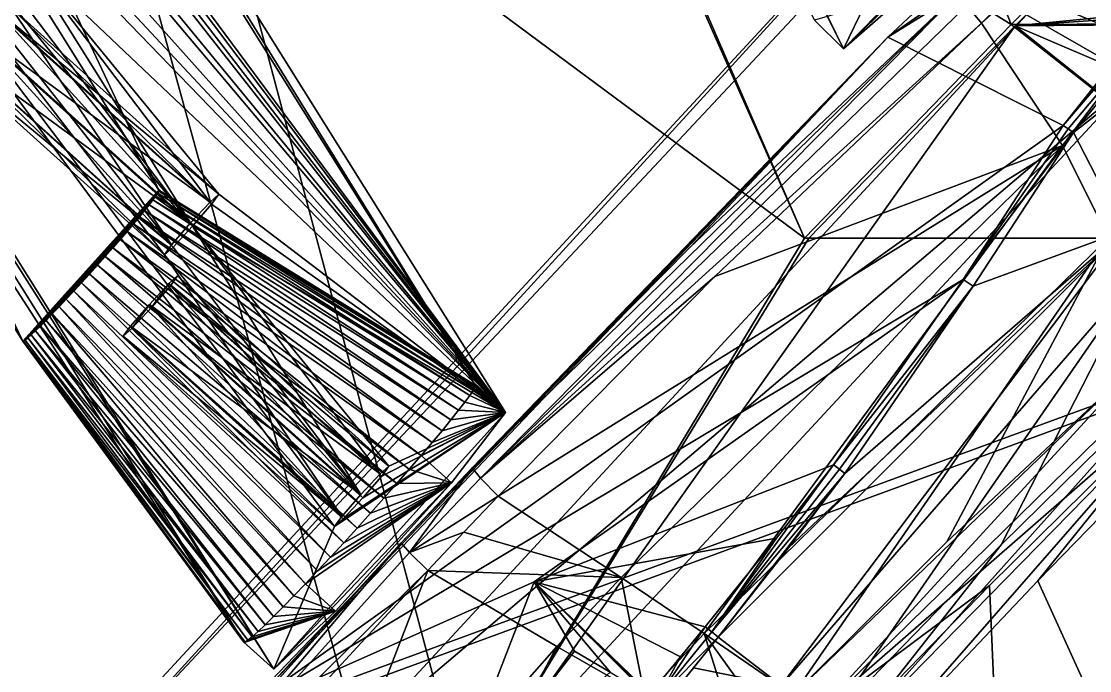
# Model space of a CAD drawing. Header units: millimetres. Extents: x -228 to 228, y -204 to 237.
# Drawn here: x -78.39 to -52.12, y 155.29 to 171.25 of the extents above; entities that cross this region are included whole.
import ezdxf

# ---------------------------------------------------------------- set-up
doc = ezdxf.new("R2010")
doc.units = ezdxf.units.MM
doc.header["$LTSCALE"] = 127.314815
for name, color, linetype in [('1225', 7, 'CONTINUOUS'), ('1367', 7, 'CONTINUOUS'), ('1368', 7, 'CONTINUOUS'), ('1369', 7, 'CONTINUOUS'), ('1393', 7, 'CONTINUOUS'), ('1432', 7, 'CONTINUOUS'), ('15', 7, 'CONTINUOUS'), ('17', 7, 'CONTINUOUS'), ('18', 7, 'CONTINUOUS'), ('2', 7, 'CONTINUOUS'), ('21', 7, 'CONTINUOUS'), ('337', 7, 'CONTINUOUS'), ('342', 7, 'CONTINUOUS'), ('352', 7, 'CONTINUOUS'), ('353', 7, 'CONTINUOUS'), ('354', 7, 'CONTINUOUS'), ('355', 7, 'CONTINUOUS'), ('373', 7, 'CONTINUOUS'), ('374', 7, 'CONTINUOUS'), ('375', 7, 'CONTINUOUS'), ('378', 7, 'CONTINUOUS'), ('381', 7, 'CONTINUOUS'), ('45', 7, 'CONTINUOUS'), ('493', 7, 'CONTINUOUS'), ('494', 7, 'CONTINUOUS'), ('495', 7, 'CONTINUOUS'), ('496', 7, 'CONTINUOUS'), ('55', 7, 'CONTINUOUS'), ('6749', 7, 'CONTINUOUS'), ('6750', 7, 'CONTINUOUS'), ('6752', 7, 'CONTINUOUS'), ('6791', 7, 'CONTINUOUS'), ('6792', 7, 'CONTINUOUS'), ('6799', 7, 'CONTINUOUS'), ('7203', 7, 'CONTINUOUS'), ('7204', 7, 'CONTINUOUS'), ('7205', 7, 'CONTINUOUS'), ('7206', 7, 'CONTINUOUS'), ('7207', 7, 'CONTINUOUS'), ('7208', 7, 'CONTINUOUS'), ('7209', 7, 'CONTINUOUS'), ('7211', 7, 'CONTINUOUS'), ('7212', 7, 'CONTINUOUS'), ('7225', 7, 'CONTINUOUS'), ('7227', 7, 'CONTINUOUS'), ('7228', 7, 'CONTINUOUS'), ('7230', 7, 'CONTINUOUS'), ('7231', 7, 'CONTINUOUS'), ('7232', 7, 'CONTINUOUS'), ('7253', 7, 'CONTINUOUS')]:
    doc.layers.add(name, color=color, linetype=linetype)

msp = doc.modelspace()

# ---------------------------------------------------------------- linework, layer by layer
at = {"layer": '1225', "color": 5, "linetype": 'Continuous'}
for points in [[(-59.415, 154.698, 1024.339), (-55.633, 158.456, 1024.004), (-50.785, 162.996, 1023.548), (-59.415, 154.698, 1024.339)], [(-59.415, 154.698, 1024.339), (-50.785, 162.996, 1023.548), (-58.89, 154.171, 1023.919), (-59.415, 154.698, 1024.339)], [(-50.785, 162.996, 1023.548), (-50.351, 162.527, 1023.281), (-58.89, 154.171, 1023.919), (-50.785, 162.996, 1023.548)], [(-50.351, 162.527, 1023.281), (-49.872, 162.027, 1023.237), (-58.89, 154.171, 1023.919), (-50.351, 162.527, 1023.281)], [(-49.872, 162.027, 1023.237), (-54.582, 157.383, 1023.571), (-58.89, 154.171, 1023.919), (-49.872, 162.027, 1023.237)], [(-54.582, 157.383, 1023.571), (-58.278, 153.583, 1023.829), (-58.89, 154.171, 1023.919), (-54.582, 157.383, 1023.571)]]:
    msp.add_3dface(points, dxfattribs=at)
at = {"layer": '1367', "color": 5, "linetype": 'Continuous'}
for points in [[(-42.016, 183.769, 1020.615), (-54.78, 171.211, 1024.437), (-55.143, 171.643, 1024.625), (-42.016, 183.769, 1020.615)], [(-54.78, 171.211, 1024.437), (-42.016, 183.769, 1020.615), (-41.525, 183.026, 1020.257), (-54.78, 171.211, 1024.437)]]:
    msp.add_3dface(points, dxfattribs=at)
at = {"layer": '1368', "color": 5, "linetype": 'Continuous'}
for points in [[(-67.306, 160.273, 1026.922), (-61.943, 165.697, 1026.251), (-55.337, 171.95, 1025.096), (-67.306, 160.273, 1026.922)], [(-67.306, 160.273, 1026.922), (-55.337, 171.95, 1025.096), (-67.104, 160.023, 1026.332), (-67.306, 160.273, 1026.922)], [(-55.337, 171.95, 1025.096), (-55.143, 171.643, 1024.625), (-67.104, 160.023, 1026.332), (-55.337, 171.95, 1025.096)], [(-55.143, 171.643, 1024.625), (-54.78, 171.211, 1024.437), (-67.104, 160.023, 1026.332), (-55.143, 171.643, 1024.625)], [(-54.78, 171.211, 1024.437), (-61.337, 164.983, 1025.473), (-67.104, 160.023, 1026.332), (-54.78, 171.211, 1024.437)], [(-61.337, 164.983, 1025.473), (-66.667, 159.581, 1026.076), (-67.104, 160.023, 1026.332), (-61.337, 164.983, 1025.473)]]:
    msp.add_3dface(points, dxfattribs=at)
at = {"layer": '1369', "color": 5, "linetype": 'Continuous'}
for points in [[(-69.048, 158.434, 1027.106), (-68.153, 159.383, 1027.013), (-67.306, 160.273, 1026.922), (-69.048, 158.434, 1027.106)], [(-69.048, 158.434, 1027.106), (-67.306, 160.273, 1026.922), (-68.845, 158.191, 1026.506), (-69.048, 158.434, 1027.106)], [(-67.306, 160.273, 1026.922), (-67.104, 160.023, 1026.332), (-68.845, 158.191, 1026.506), (-67.306, 160.273, 1026.922)], [(-67.104, 160.023, 1026.332), (-66.667, 159.581, 1026.076), (-68.845, 158.191, 1026.506), (-67.104, 160.023, 1026.332)], [(-66.667, 159.581, 1026.076), (-67.509, 158.696, 1026.159), (-68.845, 158.191, 1026.506), (-66.667, 159.581, 1026.076)], [(-67.509, 158.696, 1026.159), (-68.399, 157.751, 1026.244), (-68.845, 158.191, 1026.506), (-67.509, 158.696, 1026.159)]]:
    msp.add_3dface(points, dxfattribs=at)
at = {"layer": '1393', "color": 5, "linetype": 'Continuous'}
for points in [[(-76.002, 150.703, 1027.699), (-72.338, 154.86, 1027.414), (-69.048, 158.434, 1027.106), (-76.002, 150.703, 1027.699)], [(-76.002, 150.703, 1027.699), (-69.048, 158.434, 1027.106), (-75.786, 150.481, 1027.077), (-76.002, 150.703, 1027.699)], [(-69.048, 158.434, 1027.106), (-68.845, 158.191, 1026.506), (-75.786, 150.481, 1027.077), (-69.048, 158.434, 1027.106)], [(-68.845, 158.191, 1026.506), (-68.399, 157.751, 1026.244), (-75.786, 150.481, 1027.077), (-68.845, 158.191, 1026.506)], [(-68.399, 157.751, 1026.244), (-71.671, 154.192, 1026.531), (-75.786, 150.481, 1027.077), (-68.399, 157.751, 1026.244)]]:
    msp.add_3dface(points, dxfattribs=at)
at = {"layer": '1432', "color": 5, "linetype": 'Continuous'}
for points in [[(-49.862, 162.745, 1026.495), (-54.297, 158.381, 1026.894), (-58.108, 153.535, 1026.977), (-49.862, 162.745, 1026.495)], [(-49.476, 162.352, 1026.315), (-49.862, 162.745, 1026.495), (-58.108, 153.535, 1026.977), (-49.476, 162.352, 1026.315)], [(-57.597, 153.058, 1026.928), (-49.476, 162.352, 1026.315), (-58.108, 153.535, 1026.977), (-57.597, 153.058, 1026.928)], [(-57.597, 153.058, 1026.928), (-53.397, 157.496, 1026.621), (-49.476, 162.352, 1026.315), (-57.597, 153.058, 1026.928)], [(-53.397, 157.496, 1026.621), (-49.064, 161.944, 1026.292), (-49.476, 162.352, 1026.315), (-53.397, 157.496, 1026.621)], [(-54.297, 158.381, 1026.894), (-58.57, 153.983, 1027.252), (-58.108, 153.535, 1026.977), (-54.297, 158.381, 1026.894)]]:
    msp.add_3dface(points, dxfattribs=at)
at = {"layer": '15', "color": 5, "linetype": 'Continuous'}
msp.add_3dface([(-39.756, 166.314, 1031.221), (-77.333, 152.514, 1031.221), (-24.976, 93.212, 1037.893), (-39.756, 166.314, 1031.221)], dxfattribs=at)
at = {"layer": '17', "color": 5, "linetype": 'Continuous'}
for points in [[(-53.311, 177.451, 1025.689), (-0.004, 185.626, 1025.515), (-39.703, 166.093, 1029.234), (-53.311, 177.451, 1025.689)], [(-57.391, 173.502, 1026.799), (-53.311, 177.451, 1025.689), (-39.703, 166.093, 1029.234), (-57.391, 173.502, 1026.799)], [(-77.23, 152.311, 1029.234), (-57.391, 173.502, 1026.799), (-39.703, 166.093, 1029.234), (-77.23, 152.311, 1029.234)]]:
    msp.add_3dface(points, dxfattribs=at)
at = {"layer": '18', "color": 5, "linetype": 'Continuous'}
msp.add_3dface([(-24.976, 93.212, 1035.889), (-77.23, 152.311, 1029.234), (-39.703, 166.093, 1029.234), (-24.976, 93.212, 1035.889)], dxfattribs=at)
at = {"layer": '2', "color": 5, "linetype": 'Continuous'}
for points in [[(-52.412, 179.48, 1027.062), (-39.756, 166.314, 1031.221), (-0.002, 186.551, 1027.288), (-52.412, 179.48, 1027.062)], [(-77.333, 152.514, 1031.221), (-39.756, 166.314, 1031.221), (-52.412, 179.48, 1027.062), (-77.333, 152.514, 1031.221)]]:
    msp.add_3dface(points, dxfattribs=at)
at = {"layer": '21', "color": 5, "linetype": 'Continuous'}
for points in [[(-77.333, 152.514, 1031.221), (-52.412, 179.48, 1027.062), (-77.23, 152.311, 1029.234), (-77.333, 152.514, 1031.221)], [(-52.412, 179.48, 1027.062), (-57.391, 173.502, 1026.799), (-77.23, 152.311, 1029.234), (-52.412, 179.48, 1027.062)]]:
    msp.add_3dface(points, dxfattribs=at)
at = {"layer": '337', "color": 5, "linetype": 'Continuous'}
for points in [[(-57.081, 170.86, 1026.603), (-43.532, 180.303, 1024.458), (-39.33, 187.444, 1019.767), (-57.081, 170.86, 1026.603)], [(-52.776, 168.692, 1027.39), (-43.532, 180.303, 1024.458), (-57.081, 170.86, 1026.603), (-52.776, 168.692, 1027.39)], [(-72.998, 154.258, 1028.241), (-52.776, 168.692, 1027.39), (-57.081, 170.86, 1026.603), (-72.998, 154.258, 1028.241)], [(-52.776, 168.692, 1027.39), (-72.998, 154.258, 1028.241), (-55.231, 164.907, 1027.842), (-52.776, 168.692, 1027.39)], [(-72.998, 154.258, 1028.241), (-65.778, 157.472, 1028.241), (-55.231, 164.907, 1027.842), (-72.998, 154.258, 1028.241)], [(-65.778, 157.472, 1028.241), (-58.417, 160.349, 1028.241), (-55.231, 164.907, 1027.842), (-65.778, 157.472, 1028.241)]]:
    msp.add_3dface(points, dxfattribs=at)
at = {"layer": '342', "color": 5, "linetype": 'Continuous'}
for points in [[(-57.081, 170.86, 1026.603), (-39.33, 187.444, 1019.767), (-55.337, 171.95, 1025.096), (-57.081, 170.86, 1026.603)], [(-61.943, 165.697, 1026.251), (-57.081, 170.86, 1026.603), (-55.337, 171.95, 1025.096), (-61.943, 165.697, 1026.251)], [(-72.998, 154.258, 1028.241), (-57.081, 170.86, 1026.603), (-72.338, 154.86, 1027.414), (-72.998, 154.258, 1028.241)], [(-72.338, 154.86, 1027.414), (-57.081, 170.86, 1026.603), (-69.048, 158.434, 1027.106), (-72.338, 154.86, 1027.414)], [(-69.048, 158.434, 1027.106), (-57.081, 170.86, 1026.603), (-68.153, 159.383, 1027.013), (-69.048, 158.434, 1027.106)], [(-68.153, 159.383, 1027.013), (-57.081, 170.86, 1026.603), (-67.306, 160.273, 1026.922), (-68.153, 159.383, 1027.013)], [(-67.306, 160.273, 1026.922), (-57.081, 170.86, 1026.603), (-61.943, 165.697, 1026.251), (-67.306, 160.273, 1026.922)]]:
    msp.add_3dface(points, dxfattribs=at)
at = {"layer": '352', "color": 5, "linetype": 'Continuous'}
for points in [[(-65.22, 155.883, 1025.994), (-72.169, 148.008, 1026.598), (-68.399, 157.751, 1026.244), (-65.22, 155.883, 1025.994)], [(-68.399, 157.751, 1026.244), (-72.169, 148.008, 1026.598), (-71.671, 154.192, 1026.531), (-68.399, 157.751, 1026.244)], [(-70.137, 146.654, 1026.312), (-72.169, 148.008, 1026.598), (-65.22, 155.883, 1025.994), (-70.137, 146.654, 1026.312)], [(-63.061, 154.645, 1025.675), (-70.137, 146.654, 1026.312), (-65.22, 155.883, 1025.994), (-63.061, 154.645, 1025.675)]]:
    msp.add_3dface(points, dxfattribs=at)
at = {"layer": '353', "color": 5, "linetype": 'Continuous'}
for points in [[(-67.509, 158.696, 1026.159), (-66.667, 159.581, 1026.076), (-63.64, 157.577, 1025.839), (-67.509, 158.696, 1026.159)], [(-68.399, 157.751, 1026.244), (-67.509, 158.696, 1026.159), (-63.64, 157.577, 1025.839), (-68.399, 157.751, 1026.244)], [(-65.22, 155.883, 1025.994), (-68.399, 157.751, 1026.244), (-63.64, 157.577, 1025.839), (-65.22, 155.883, 1025.994)], [(-63.061, 154.645, 1025.675), (-65.22, 155.883, 1025.994), (-63.64, 157.577, 1025.839), (-63.061, 154.645, 1025.675)], [(-61.602, 156.204, 1025.533), (-63.061, 154.645, 1025.675), (-63.64, 157.577, 1025.839), (-61.602, 156.204, 1025.533)], [(-60.708, 153.367, 1024.45), (-63.061, 154.645, 1025.675), (-61.602, 156.204, 1025.533), (-60.708, 153.367, 1024.45)], [(-60.052, 154.045, 1024.394), (-60.708, 153.367, 1024.45), (-61.602, 156.204, 1025.533), (-60.052, 154.045, 1024.394)], [(-59.415, 154.698, 1024.339), (-60.052, 154.045, 1024.394), (-61.602, 156.204, 1025.533), (-59.415, 154.698, 1024.339)]]:
    msp.add_3dface(points, dxfattribs=at)
at = {"layer": '354', "color": 5, "linetype": 'Continuous'}
for points in [[(-61.337, 164.983, 1025.473), (-54.78, 171.211, 1024.437), (-52.786, 168.202, 1024.427), (-61.337, 164.983, 1025.473)], [(-63.64, 157.577, 1025.839), (-66.667, 159.581, 1026.076), (-52.786, 168.202, 1024.427), (-63.64, 157.577, 1025.839)], [(-66.667, 159.581, 1026.076), (-61.337, 164.983, 1025.473), (-52.786, 168.202, 1024.427), (-66.667, 159.581, 1026.076)], [(-61.602, 156.204, 1025.533), (-63.64, 157.577, 1025.839), (-52.786, 168.202, 1024.427), (-61.602, 156.204, 1025.533)], [(-51.662, 165.929, 1024.333), (-61.602, 156.204, 1025.533), (-52.786, 168.202, 1024.427), (-51.662, 165.929, 1024.333)], [(-59.415, 154.698, 1024.339), (-61.602, 156.204, 1025.533), (-51.662, 165.929, 1024.333), (-59.415, 154.698, 1024.339)], [(-55.633, 158.456, 1024.004), (-59.415, 154.698, 1024.339), (-51.662, 165.929, 1024.333), (-55.633, 158.456, 1024.004)], [(-50.785, 162.996, 1023.548), (-55.633, 158.456, 1024.004), (-51.662, 165.929, 1024.333), (-50.785, 162.996, 1023.548)]]:
    msp.add_3dface(points, dxfattribs=at)
at = {"layer": '355', "color": 5, "linetype": 'Continuous'}
for points in [[(-52.786, 168.202, 1024.427), (-54.78, 171.211, 1024.437), (-41.525, 183.026, 1020.257), (-52.786, 168.202, 1024.427)], [(-51.662, 165.929, 1024.333), (-52.786, 168.202, 1024.427), (-41.525, 183.026, 1020.257), (-51.662, 165.929, 1024.333)]]:
    msp.add_3dface(points, dxfattribs=at)
at = {"layer": '373', "color": 5, "linetype": 'Continuous'}
for points in [[(-61.259, 156.111, 1028.521), (-61.86, 155.362, 1028.572), (-59.707, 154.92, 1027.994), (-61.259, 156.111, 1028.521)], [(-61.86, 155.362, 1028.572), (-62.596, 154.449, 1028.633), (-59.707, 154.92, 1027.994), (-61.86, 155.362, 1028.572)]]:
    msp.add_3dface(points, dxfattribs=at)
at = {"layer": '374', "color": 5, "linetype": 'Continuous'}
for points in [[(-52.522, 168.52, 1027.402), (-54.984, 164.743, 1027.845), (-51.271, 166.104, 1027.313), (-52.522, 168.52, 1027.402)], [(-61.259, 156.111, 1028.521), (-59.707, 154.92, 1027.994), (-51.271, 166.104, 1027.313), (-61.259, 156.111, 1028.521)], [(-59.523, 158.309, 1028.367), (-61.259, 156.111, 1028.521), (-51.271, 166.104, 1027.313), (-59.523, 158.309, 1028.367)], [(-51.271, 166.104, 1027.313), (-59.707, 154.92, 1027.994), (-50.836, 165.143, 1027.195), (-51.271, 166.104, 1027.313)], [(-58.138, 160.137, 1028.233), (-59.523, 158.309, 1028.367), (-51.271, 166.104, 1027.313), (-58.138, 160.137, 1028.233)], [(-54.984, 164.743, 1027.845), (-58.138, 160.137, 1028.233), (-51.271, 166.104, 1027.313), (-54.984, 164.743, 1027.845)], [(-59.707, 154.92, 1027.994), (-58.57, 153.983, 1027.252), (-50.836, 165.143, 1027.195), (-59.707, 154.92, 1027.994)], [(-50.836, 165.143, 1027.195), (-58.57, 153.983, 1027.252), (-54.297, 158.381, 1026.894), (-50.836, 165.143, 1027.195)], [(-49.862, 162.745, 1026.495), (-50.836, 165.143, 1027.195), (-54.297, 158.381, 1026.894), (-49.862, 162.745, 1026.495)]]:
    msp.add_3dface(points, dxfattribs=at)
at = {"layer": '375', "color": 5, "linetype": 'Continuous'}
for points in [[(-52.522, 168.52, 1027.402), (-38.636, 179.327, 1024.119), (-43.127, 179.95, 1024.58), (-52.522, 168.52, 1027.402)], [(-52.522, 168.52, 1027.402), (-51.271, 166.104, 1027.313), (-38.636, 179.327, 1024.119), (-52.522, 168.52, 1027.402)]]:
    msp.add_3dface(points, dxfattribs=at)
at = {"layer": '378', "color": 5, "linetype": 'Continuous'}
for points in [[(-49.064, 161.944, 1026.292), (-53.397, 157.496, 1026.621), (-26.141, 97.559, 1032.484), (-49.064, 161.944, 1026.292)], [(-53.397, 157.496, 1026.621), (-57.597, 153.058, 1026.928), (-26.141, 97.559, 1032.484), (-53.397, 157.496, 1026.621)]]:
    msp.add_3dface(points, dxfattribs=at)
at = {"layer": '381', "color": 5, "linetype": 'Continuous'}
msp.add_3dface([(-63.913, 155.252, 1028.555), (-64.789, 155.768, 1028.464), (-68.108, 151.461, 1028.76), (-63.913, 155.252, 1028.555)], dxfattribs=at)
at = {"layer": '45', "color": 5, "linetype": 'Continuous'}
for points in [[(-25.387, 94.747, 1029.672), (-52.597, 111.208, 1027.819), (-49.005, 162.864, 1023.174), (-25.387, 94.747, 1029.672)], [(-49.005, 162.864, 1023.174), (-52.597, 111.208, 1027.819), (-49.438, 162.446, 1023.205), (-49.005, 162.864, 1023.174)], [(-52.597, 111.208, 1027.819), (-49.872, 162.027, 1023.237), (-49.438, 162.446, 1023.205), (-52.597, 111.208, 1027.819)], [(-49.872, 162.027, 1023.237), (-52.597, 111.208, 1027.819), (-54.582, 157.383, 1023.571), (-49.872, 162.027, 1023.237)], [(-54.582, 157.383, 1023.571), (-52.597, 111.208, 1027.819), (-58.278, 153.583, 1023.829), (-54.582, 157.383, 1023.571)]]:
    msp.add_3dface(points, dxfattribs=at)
at = {"layer": '493', "color": 5, "linetype": 'Continuous'}
for points in [[(-43.532, 180.303, 1024.458), (-52.776, 168.692, 1027.39), (-43.127, 179.95, 1024.58), (-43.532, 180.303, 1024.458)], [(-43.127, 179.95, 1024.58), (-52.776, 168.692, 1027.39), (-52.649, 168.607, 1027.404), (-43.127, 179.95, 1024.58)], [(-52.522, 168.52, 1027.402), (-43.127, 179.95, 1024.58), (-52.649, 168.607, 1027.404), (-52.522, 168.52, 1027.402)]]:
    msp.add_3dface(points, dxfattribs=at)
at = {"layer": '494', "color": 5, "linetype": 'Continuous'}
for points in [[(-52.776, 168.692, 1027.39), (-55.231, 164.907, 1027.842), (-52.649, 168.607, 1027.404), (-52.776, 168.692, 1027.39)], [(-55.231, 164.907, 1027.842), (-52.522, 168.52, 1027.402), (-52.649, 168.607, 1027.404), (-55.231, 164.907, 1027.842)], [(-55.231, 164.907, 1027.842), (-54.984, 164.743, 1027.845), (-52.522, 168.52, 1027.402), (-55.231, 164.907, 1027.842)], [(-55.231, 164.907, 1027.842), (-58.417, 160.349, 1028.241), (-54.984, 164.743, 1027.845), (-55.231, 164.907, 1027.842)], [(-54.984, 164.743, 1027.845), (-58.417, 160.349, 1028.241), (-58.277, 160.243, 1028.247), (-54.984, 164.743, 1027.845)], [(-58.138, 160.137, 1028.233), (-54.984, 164.743, 1027.845), (-58.277, 160.243, 1028.247), (-58.138, 160.137, 1028.233)]]:
    msp.add_3dface(points, dxfattribs=at)
at = {"layer": '495', "color": 5, "linetype": 'Continuous'}
for points in [[(-58.417, 160.349, 1028.241), (-59.82, 158.545, 1028.378), (-61.416, 156.241, 1028.543), (-58.417, 160.349, 1028.241)], [(-58.277, 160.243, 1028.247), (-58.417, 160.349, 1028.241), (-61.416, 156.241, 1028.543), (-58.277, 160.243, 1028.247)], [(-58.138, 160.137, 1028.233), (-58.277, 160.243, 1028.247), (-61.416, 156.241, 1028.543), (-58.138, 160.137, 1028.233)], [(-61.259, 156.111, 1028.521), (-58.138, 160.137, 1028.233), (-61.416, 156.241, 1028.543), (-61.259, 156.111, 1028.521)], [(-61.259, 156.111, 1028.521), (-59.523, 158.309, 1028.367), (-58.138, 160.137, 1028.233), (-61.259, 156.111, 1028.521)], [(-59.82, 158.545, 1028.378), (-61.575, 156.37, 1028.537), (-61.416, 156.241, 1028.543), (-59.82, 158.545, 1028.378)]]:
    msp.add_3dface(points, dxfattribs=at)
at = {"layer": '496', "color": 5, "linetype": 'Continuous'}
for points in [[(-61.575, 156.37, 1028.537), (-62.182, 155.628, 1028.589), (-62.76, 154.585, 1028.658), (-61.575, 156.37, 1028.537)], [(-61.416, 156.241, 1028.543), (-61.575, 156.37, 1028.537), (-62.76, 154.585, 1028.658), (-61.416, 156.241, 1028.543)], [(-61.259, 156.111, 1028.521), (-61.416, 156.241, 1028.543), (-62.76, 154.585, 1028.658), (-61.259, 156.111, 1028.521)], [(-62.596, 154.449, 1028.633), (-61.259, 156.111, 1028.521), (-62.76, 154.585, 1028.658), (-62.596, 154.449, 1028.633)], [(-62.596, 154.449, 1028.633), (-61.86, 155.362, 1028.572), (-61.259, 156.111, 1028.521), (-62.596, 154.449, 1028.633)], [(-62.182, 155.628, 1028.589), (-62.926, 154.722, 1028.653), (-62.76, 154.585, 1028.658), (-62.182, 155.628, 1028.589)]]:
    msp.add_3dface(points, dxfattribs=at)
at = {"layer": '55', "color": 5, "linetype": 'Continuous'}
for points in [[(-58.417, 160.349, 1028.241), (-65.778, 157.472, 1028.241), (-59.82, 158.545, 1028.378), (-58.417, 160.349, 1028.241)], [(-59.82, 158.545, 1028.378), (-65.778, 157.472, 1028.241), (-61.575, 156.37, 1028.537), (-59.82, 158.545, 1028.378)], [(-65.778, 157.472, 1028.241), (-72.998, 154.258, 1028.241), (-68.108, 151.461, 1028.76), (-65.778, 157.472, 1028.241)], [(-64.789, 155.768, 1028.464), (-65.778, 157.472, 1028.241), (-68.108, 151.461, 1028.76), (-64.789, 155.768, 1028.464)], [(-61.575, 156.37, 1028.537), (-65.778, 157.472, 1028.241), (-62.182, 155.628, 1028.589), (-61.575, 156.37, 1028.537)], [(-62.182, 155.628, 1028.589), (-65.778, 157.472, 1028.241), (-62.926, 154.722, 1028.653), (-62.182, 155.628, 1028.589)], [(-62.926, 154.722, 1028.653), (-65.778, 157.472, 1028.241), (-62.944, 154.7, 1028.654), (-62.926, 154.722, 1028.653)], [(-62.944, 154.7, 1028.654), (-65.778, 157.472, 1028.241), (-62.962, 154.678, 1028.656), (-62.944, 154.7, 1028.654)], [(-62.962, 154.678, 1028.656), (-65.778, 157.472, 1028.241), (-63.913, 155.252, 1028.555), (-62.962, 154.678, 1028.656)], [(-63.913, 155.252, 1028.555), (-65.778, 157.472, 1028.241), (-64.789, 155.768, 1028.464), (-63.913, 155.252, 1028.555)]]:
    msp.add_3dface(points, dxfattribs=at)
at = {"layer": '6749', "color": 6, "linetype": 'Continuous'}
for points in [[(-101.203, 182.041, 115.659), (-118.384, 162.931, 99.884), (-76.927, 178.391, 553.043), (-101.203, 182.041, 115.659)], [(-76.927, 178.391, 553.043), (-118.384, 162.931, 99.884), (-114.299, 133.635, 553.042), (-76.927, 178.391, 553.043)], [(-70.107, 153.637, 1024.198), (-76.927, 178.391, 553.043), (-114.299, 133.635, 553.042), (-70.107, 153.637, 1024.198)], [(-76.927, 178.391, 553.043), (-70.107, 153.637, 1024.198), (-53.679, 171.412, 1021.79), (-76.927, 178.391, 553.043)]]:
    msp.add_3dface(points, dxfattribs=at)
at = {"layer": '6750', "color": 6, "linetype": 'Continuous'}
for points in [[(-64.151, 177.451, 700.777), (-58.632, 182.866, 701.037), (-54.056, 171.176, 953.958), (-64.151, 177.451, 700.777)], [(-54.056, 171.176, 953.958), (-58.632, 182.866, 701.037), (-48.941, 176.303, 953.713), (-54.056, 171.176, 953.958)], [(-74.086, 177.01, 553.042), (-111.583, 132.261, 553.04), (-98.368, 180.679, 115.837), (-74.086, 177.01, 553.042)], [(-64.251, 177.451, 699.225), (-59.131, 165.923, 954.205), (-74.086, 177.01, 553.042), (-64.251, 177.451, 699.225)], [(-64.251, 177.451, 699.225), (-64.151, 177.451, 700.777), (-59.131, 165.923, 954.205), (-64.251, 177.451, 699.225)], [(-59.131, 165.923, 954.205), (-64.151, 177.451, 700.777), (-54.056, 171.176, 953.958), (-59.131, 165.923, 954.205)], [(-74.086, 177.01, 553.042), (-67.452, 152.104, 1024.198), (-111.583, 132.261, 553.04), (-74.086, 177.01, 553.042)], [(-59.131, 165.923, 954.205), (-67.452, 152.104, 1024.198), (-74.086, 177.01, 553.042), (-59.131, 165.923, 954.205)], [(-53.955, 171.143, 956.043), (-48.836, 176.243, 956.287), (-50.985, 169.869, 1021.788), (-53.955, 171.143, 956.043)], [(-53.955, 171.143, 956.043), (-67.452, 152.104, 1024.198), (-59.03, 165.923, 955.797), (-53.955, 171.143, 956.043)], [(-67.452, 152.104, 1024.198), (-53.955, 171.143, 956.043), (-50.985, 169.869, 1021.788), (-67.452, 152.104, 1024.198)], [(-59.03, 165.923, 955.797), (-67.452, 152.104, 1024.198), (-59.131, 165.923, 954.205), (-59.03, 165.923, 955.797)]]:
    msp.add_3dface(points, dxfattribs=at)
at = {"layer": '6752', "color": 6, "linetype": 'Continuous'}
for points in [[(-44.193, 181.039, 1018.3), (-53.679, 171.412, 1021.79), (-50.985, 169.869, 1021.788), (-44.193, 181.039, 1018.3)], [(-53.679, 171.412, 1021.79), (-70.107, 153.637, 1024.198), (-50.985, 169.869, 1021.788), (-53.679, 171.412, 1021.79)], [(-70.107, 153.637, 1024.198), (-67.452, 152.104, 1024.198), (-50.985, 169.869, 1021.788), (-70.107, 153.637, 1024.198)]]:
    msp.add_3dface(points, dxfattribs=at)
at = {"layer": '6791', "color": 6, "linetype": 'Continuous'}
for points in [[(-54.056, 171.176, 953.958), (-48.941, 176.303, 953.713), (-44.325, 171.227, 953.786), (-54.056, 171.176, 953.958)], [(-59.131, 165.923, 954.205), (-54.056, 171.176, 953.958), (-47.387, 165.923, 954), (-59.131, 165.923, 954.205)], [(-54.056, 171.176, 953.958), (-44.325, 171.227, 953.786), (-47.387, 165.923, 954), (-54.056, 171.176, 953.958)]]:
    msp.add_3dface(points, dxfattribs=at)
at = {"layer": '6792', "color": 6, "linetype": 'Continuous'}
for points in [[(-48.836, 176.243, 956.287), (-53.955, 171.143, 956.043), (-43.054, 172.214, 956.266), (-48.836, 176.243, 956.287)], [(-43.054, 172.214, 956.266), (-53.955, 171.143, 956.043), (-43.785, 171.846, 956.242), (-43.054, 172.214, 956.266)], [(-53.955, 171.143, 956.043), (-44.325, 171.227, 956.214), (-43.785, 171.846, 956.242), (-53.955, 171.143, 956.043)], [(-53.955, 171.143, 956.043), (-59.03, 165.923, 955.797), (-47.387, 165.923, 956), (-53.955, 171.143, 956.043)], [(-44.325, 171.227, 956.214), (-53.955, 171.143, 956.043), (-47.387, 165.923, 956), (-44.325, 171.227, 956.214)]]:
    msp.add_3dface(points, dxfattribs=at)
at = {"layer": '6799', "color": 6, "linetype": 'Continuous'}
for points in [[(-59.03, 165.923, 955.797), (-59.131, 165.923, 954.205), (-47.387, 165.923, 954), (-59.03, 165.923, 955.797)], [(-59.03, 165.923, 955.797), (-47.387, 165.923, 954), (-47.387, 165.923, 956), (-59.03, 165.923, 955.797)]]:
    msp.add_3dface(points, dxfattribs=at)
at = {"layer": '7203', "color": 191, "linetype": 'Continuous', "true_color": 0xba45ff}
for points in [[(-66.488, 161.635, 1018.684), (-90.274, 193.725, 162.76), (-88.785, 197.236, 135.583), (-66.488, 161.635, 1018.684)], [(-90.452, 193.479, 163.462), (-90.274, 193.725, 162.76), (-66.488, 161.635, 1018.684), (-90.452, 193.479, 163.462)], [(-86.089, 187.043, 328.492), (-90.452, 193.479, 163.462), (-66.488, 161.635, 1018.684), (-86.089, 187.043, 328.492)], [(-70.511, 159.08, 990.694), (-70.69, 158.834, 991.397), (-94.476, 190.923, 135.472), (-70.511, 159.08, 990.694)], [(-70.69, 158.834, 991.397), (-72.178, 155.322, 1018.573), (-94.476, 190.923, 135.472), (-70.69, 158.834, 991.397)], [(-74.874, 165.515, 825.664), (-70.511, 159.08, 990.694), (-94.476, 190.923, 135.472), (-74.874, 165.515, 825.664)], [(-74.696, 165.761, 824.961), (-74.874, 165.515, 825.664), (-94.476, 190.923, 135.472), (-74.696, 165.761, 824.961)], [(-94.476, 190.923, 135.472), (-79.059, 172.196, 659.931), (-74.696, 165.761, 824.961), (-94.476, 190.923, 135.472)], [(-86.267, 186.797, 329.195), (-86.089, 187.043, 328.492), (-66.488, 161.635, 1018.684), (-86.267, 186.797, 329.195)], [(-66.488, 161.635, 1018.684), (-81.904, 180.362, 494.225), (-86.267, 186.797, 329.195), (-66.488, 161.635, 1018.684)], [(-82.083, 180.116, 494.927), (-81.904, 180.362, 494.225), (-66.488, 161.635, 1018.684), (-82.083, 180.116, 494.927)], [(-82.549, 179.579, 495.211), (-82.083, 180.116, 494.927), (-66.488, 161.635, 1018.684), (-82.549, 179.579, 495.211)], [(-77.72, 173.681, 659.957), (-82.549, 179.579, 495.211), (-66.488, 161.635, 1018.684), (-77.72, 173.681, 659.957)], [(-77.898, 173.435, 660.66), (-77.72, 173.681, 659.957), (-66.488, 161.635, 1018.684), (-77.898, 173.435, 660.66)], [(-78.364, 172.898, 660.943), (-77.898, 173.435, 660.66), (-66.488, 161.635, 1018.684), (-78.364, 172.898, 660.943)], [(-78.364, 172.898, 660.943), (-74.23, 166.298, 824.678), (-78.845, 172.385, 660.641), (-78.364, 172.898, 660.943)], [(-73.749, 166.811, 824.98), (-74.23, 166.298, 824.678), (-78.364, 172.898, 660.943), (-73.749, 166.811, 824.98)], [(-73.535, 167, 825.69), (-73.749, 166.811, 824.98), (-78.364, 172.898, 660.943), (-73.535, 167, 825.69)], [(-73.535, 167, 825.69), (-78.364, 172.898, 660.943), (-66.488, 161.635, 1018.684), (-73.535, 167, 825.69)], [(-78.845, 172.385, 660.641), (-74.23, 166.298, 824.678), (-79.059, 172.196, 659.931), (-78.845, 172.385, 660.641)], [(-74.23, 166.298, 824.678), (-74.696, 165.761, 824.961), (-79.059, 172.196, 659.931), (-74.23, 166.298, 824.678)], [(-73.713, 166.754, 826.392), (-73.535, 167, 825.69), (-66.488, 161.635, 1018.684), (-73.713, 166.754, 826.392)], [(-74.179, 166.217, 826.676), (-73.713, 166.754, 826.392), (-66.488, 161.635, 1018.684), (-74.179, 166.217, 826.676)], [(-74.179, 166.217, 826.676), (-70.045, 159.616, 990.411), (-74.66, 165.704, 826.374), (-74.179, 166.217, 826.676)], [(-69.565, 160.13, 990.713), (-70.045, 159.616, 990.411), (-74.179, 166.217, 826.676), (-69.565, 160.13, 990.713)], [(-69.351, 160.319, 991.423), (-69.565, 160.13, 990.713), (-74.179, 166.217, 826.676), (-69.351, 160.319, 991.423)], [(-69.351, 160.319, 991.423), (-74.179, 166.217, 826.676), (-66.488, 161.635, 1018.684), (-69.351, 160.319, 991.423)], [(-74.66, 165.704, 826.374), (-70.045, 159.616, 990.411), (-74.874, 165.515, 825.664), (-74.66, 165.704, 826.374)], [(-70.045, 159.616, 990.411), (-70.511, 159.08, 990.694), (-74.874, 165.515, 825.664), (-70.045, 159.616, 990.411)], [(-72.178, 155.322, 1018.573), (-70.69, 158.834, 991.397), (-66.488, 161.635, 1018.684), (-72.178, 155.322, 1018.573)], [(-67.817, 159.909, 1022.333), (-72.178, 155.322, 1018.573), (-66.488, 161.635, 1018.684), (-67.817, 159.909, 1022.333)], [(-70.69, 158.834, 991.397), (-70.476, 159.023, 992.107), (-66.488, 161.635, 1018.684), (-70.69, 158.834, 991.397)], [(-70.476, 159.023, 992.107), (-69.995, 159.536, 992.408), (-66.488, 161.635, 1018.684), (-70.476, 159.023, 992.107)], [(-69.995, 159.536, 992.408), (-69.529, 160.073, 992.125), (-66.488, 161.635, 1018.684), (-69.995, 159.536, 992.408)], [(-69.529, 160.073, 992.125), (-69.351, 160.319, 991.423), (-66.488, 161.635, 1018.684), (-69.529, 160.073, 992.125)], [(-70.663, 156.752, 1022.278), (-72.178, 155.322, 1018.573), (-67.817, 159.909, 1022.333), (-70.663, 156.752, 1022.278)]]:
    msp.add_3dface(points, dxfattribs=at)
at = {"layer": '7204', "color": 191, "linetype": 'Continuous', "true_color": 0xba45ff}
for points in [[(-94.476, 190.923, 135.472), (-72.178, 155.322, 1018.573), (-95.218, 191.591, 135.518), (-94.476, 190.923, 135.472)], [(-95.218, 191.591, 135.518), (-72.178, 155.322, 1018.573), (-72.921, 155.991, 1018.619), (-95.218, 191.591, 135.518)]]:
    msp.add_3dface(points, dxfattribs=at)
at = {"layer": '7205', "color": 191, "linetype": 'Continuous', "true_color": 0xba45ff}
for points in [[(-100.21, 198.287, 144.673), (-78.354, 163.391, 1010.295), (-96.863, 202, 144.739), (-100.21, 198.287, 144.673)], [(-78.354, 163.391, 1010.295), (-75.007, 167.105, 1010.36), (-96.863, 202, 144.739), (-78.354, 163.391, 1010.295)], [(-78.336, 163.392, 1010.585), (-75.007, 167.105, 1010.36), (-78.354, 163.391, 1010.295), (-78.336, 163.392, 1010.585)], [(-75.011, 167.081, 1010.65), (-75.007, 167.105, 1010.36), (-78.336, 163.392, 1010.585), (-75.011, 167.081, 1010.65)], [(-78.295, 163.418, 1010.871), (-75.011, 167.081, 1010.65), (-78.336, 163.392, 1010.585), (-78.295, 163.418, 1010.871)], [(-75.037, 167.031, 1010.935), (-75.011, 167.081, 1010.65), (-78.295, 163.418, 1010.871), (-75.037, 167.031, 1010.935)], [(-78.232, 163.469, 1011.151), (-75.037, 167.031, 1010.935), (-78.295, 163.418, 1010.871), (-78.232, 163.469, 1011.151)], [(-75.086, 166.958, 1011.212), (-75.037, 167.031, 1010.935), (-78.232, 163.469, 1011.151), (-75.086, 166.958, 1011.212)], [(-78.148, 163.544, 1011.419), (-75.086, 166.958, 1011.212), (-78.232, 163.469, 1011.151), (-78.148, 163.544, 1011.419)], [(-75.157, 166.862, 1011.477), (-75.086, 166.958, 1011.212), (-78.148, 163.544, 1011.419), (-75.157, 166.862, 1011.477)], [(-78.044, 163.641, 1011.672), (-75.157, 166.862, 1011.477), (-78.148, 163.544, 1011.419), (-78.044, 163.641, 1011.672)], [(-75.247, 166.744, 1011.727), (-75.157, 166.862, 1011.477), (-78.044, 163.641, 1011.672), (-75.247, 166.744, 1011.727)], [(-77.922, 163.761, 1011.908), (-75.247, 166.744, 1011.727), (-78.044, 163.641, 1011.672), (-77.922, 163.761, 1011.908)], [(-75.358, 166.606, 1011.957), (-75.247, 166.744, 1011.727), (-77.922, 163.761, 1011.908), (-75.358, 166.606, 1011.957)], [(-77.783, 163.901, 1012.121), (-75.358, 166.606, 1011.957), (-77.922, 163.761, 1011.908), (-77.783, 163.901, 1012.121)], [(-75.486, 166.449, 1012.166), (-75.358, 166.606, 1011.957), (-77.783, 163.901, 1012.121), (-75.486, 166.449, 1012.166)], [(-77.629, 164.058, 1012.311), (-75.486, 166.449, 1012.166), (-77.783, 163.901, 1012.121), (-77.629, 164.058, 1012.311)], [(-75.63, 166.276, 1012.35), (-75.486, 166.449, 1012.166), (-77.629, 164.058, 1012.311), (-75.63, 166.276, 1012.35)], [(-77.463, 164.232, 1012.474), (-75.63, 166.276, 1012.35), (-77.629, 164.058, 1012.311), (-77.463, 164.232, 1012.474)], [(-75.789, 166.089, 1012.506), (-75.63, 166.276, 1012.35), (-77.463, 164.232, 1012.474), (-75.789, 166.089, 1012.506)], [(-77.286, 164.42, 1012.607), (-75.789, 166.089, 1012.506), (-77.463, 164.232, 1012.474), (-77.286, 164.42, 1012.607)], [(-75.96, 165.891, 1012.633), (-75.789, 166.089, 1012.506), (-77.286, 164.42, 1012.607), (-75.96, 165.891, 1012.633)], [(-77.1, 164.619, 1012.71), (-75.96, 165.891, 1012.633), (-77.286, 164.42, 1012.607), (-77.1, 164.619, 1012.71)], [(-76.14, 165.684, 1012.729), (-75.96, 165.891, 1012.633), (-77.1, 164.619, 1012.71), (-76.14, 165.684, 1012.729)], [(-76.909, 164.826, 1012.781), (-76.14, 165.684, 1012.729), (-77.1, 164.619, 1012.71), (-76.909, 164.826, 1012.781)], [(-76.328, 165.471, 1012.792), (-76.14, 165.684, 1012.729), (-76.909, 164.826, 1012.781), (-76.328, 165.471, 1012.792)], [(-76.715, 165.04, 1012.818), (-76.328, 165.471, 1012.792), (-76.909, 164.826, 1012.781), (-76.715, 165.04, 1012.818)], [(-76.52, 165.255, 1012.822), (-76.328, 165.471, 1012.792), (-76.715, 165.04, 1012.818), (-76.52, 165.255, 1012.822)]]:
    msp.add_3dface(points, dxfattribs=at)
at = {"layer": '7206', "color": 191, "linetype": 'Continuous', "true_color": 0xba45ff}
for points in [[(-67.23, 162.304, 1018.73), (-88.785, 197.236, 135.583), (-89.527, 197.904, 135.628), (-67.23, 162.304, 1018.73)], [(-66.488, 161.635, 1018.684), (-88.785, 197.236, 135.583), (-67.23, 162.304, 1018.73), (-66.488, 161.635, 1018.684)]]:
    msp.add_3dface(points, dxfattribs=at)
at = {"layer": '7207', "color": 191, "linetype": 'Continuous', "true_color": 0xba45ff}
for points in [[(-74.547, 164.998, 991.742), (-74.726, 164.752, 992.445), (-74.761, 164.809, 991.032), (-74.547, 164.998, 991.742)], [(-74.761, 164.809, 991.032), (-75.192, 164.215, 992.728), (-75.242, 164.295, 990.731), (-74.761, 164.809, 991.032)], [(-74.726, 164.752, 992.445), (-75.192, 164.215, 992.728), (-74.761, 164.809, 991.032), (-74.726, 164.752, 992.445)], [(-75.708, 163.758, 991.014), (-75.242, 164.295, 990.731), (-75.672, 163.701, 992.427), (-75.708, 163.758, 991.014)], [(-75.242, 164.295, 990.731), (-75.192, 164.215, 992.728), (-75.672, 163.701, 992.427), (-75.242, 164.295, 990.731)], [(-75.886, 163.512, 991.716), (-75.708, 163.758, 991.014), (-75.672, 163.701, 992.427), (-75.886, 163.512, 991.716)]]:
    msp.add_3dface(points, dxfattribs=at)
at = {"layer": '7208', "color": 191, "linetype": 'Continuous', "true_color": 0xba45ff}
for points in [[(-69.351, 160.319, 991.423), (-74.547, 164.998, 991.742), (-74.761, 164.809, 991.032), (-69.351, 160.319, 991.423)], [(-69.529, 160.073, 992.125), (-74.726, 164.752, 992.445), (-74.547, 164.998, 991.742), (-69.529, 160.073, 992.125)], [(-69.351, 160.319, 991.423), (-69.529, 160.073, 992.125), (-74.547, 164.998, 991.742), (-69.351, 160.319, 991.423)], [(-69.565, 160.13, 990.713), (-74.761, 164.809, 991.032), (-75.242, 164.295, 990.731), (-69.565, 160.13, 990.713)], [(-69.995, 159.536, 992.408), (-75.192, 164.215, 992.728), (-74.726, 164.752, 992.445), (-69.995, 159.536, 992.408)], [(-69.565, 160.13, 990.713), (-69.351, 160.319, 991.423), (-74.761, 164.809, 991.032), (-69.565, 160.13, 990.713)], [(-69.529, 160.073, 992.125), (-69.995, 159.536, 992.408), (-74.726, 164.752, 992.445), (-69.529, 160.073, 992.125)], [(-70.045, 159.616, 990.411), (-69.565, 160.13, 990.713), (-75.242, 164.295, 990.731), (-70.045, 159.616, 990.411)]]:
    msp.add_3dface(points, dxfattribs=at)
at = {"layer": '7209', "color": 191, "linetype": 'Continuous', "true_color": 0xba45ff}
for points in [[(-70.045, 159.616, 990.411), (-75.242, 164.295, 990.731), (-75.708, 163.758, 991.014), (-70.045, 159.616, 990.411)], [(-75.192, 164.215, 992.728), (-70.476, 159.023, 992.107), (-75.672, 163.701, 992.427), (-75.192, 164.215, 992.728)], [(-69.995, 159.536, 992.408), (-70.476, 159.023, 992.107), (-75.192, 164.215, 992.728), (-69.995, 159.536, 992.408)], [(-70.511, 159.08, 990.694), (-75.708, 163.758, 991.014), (-75.886, 163.512, 991.716), (-70.511, 159.08, 990.694)], [(-70.69, 158.834, 991.397), (-75.886, 163.512, 991.716), (-75.672, 163.701, 992.427), (-70.69, 158.834, 991.397)], [(-70.511, 159.08, 990.694), (-70.045, 159.616, 990.411), (-75.708, 163.758, 991.014), (-70.511, 159.08, 990.694)], [(-70.476, 159.023, 992.107), (-70.69, 158.834, 991.397), (-75.672, 163.701, 992.427), (-70.476, 159.023, 992.107)], [(-70.69, 158.834, 991.397), (-70.511, 159.08, 990.694), (-75.886, 163.512, 991.716), (-70.69, 158.834, 991.397)]]:
    msp.add_3dface(points, dxfattribs=at)
at = {"layer": '7211', "color": 191, "linetype": 'Continuous', "true_color": 0xba45ff}
for points in [[(-73.535, 167, 825.69), (-78.732, 171.679, 826.01), (-78.946, 171.49, 825.3), (-73.535, 167, 825.69)], [(-73.713, 166.754, 826.392), (-78.91, 171.433, 826.712), (-78.732, 171.679, 826.01), (-73.713, 166.754, 826.392)], [(-73.535, 167, 825.69), (-73.713, 166.754, 826.392), (-78.732, 171.679, 826.01), (-73.535, 167, 825.69)], [(-73.749, 166.811, 824.98), (-78.946, 171.49, 825.3), (-79.427, 170.976, 824.998), (-73.749, 166.811, 824.98)], [(-74.179, 166.217, 826.676), (-79.376, 170.896, 826.996), (-78.91, 171.433, 826.712), (-74.179, 166.217, 826.676)], [(-73.749, 166.811, 824.98), (-73.535, 167, 825.69), (-78.946, 171.49, 825.3), (-73.749, 166.811, 824.98)], [(-73.713, 166.754, 826.392), (-74.179, 166.217, 826.676), (-78.91, 171.433, 826.712), (-73.713, 166.754, 826.392)], [(-74.23, 166.298, 824.678), (-73.749, 166.811, 824.98), (-79.427, 170.976, 824.998), (-74.23, 166.298, 824.678)]]:
    msp.add_3dface(points, dxfattribs=at)
at = {"layer": '7212', "color": 191, "linetype": 'Continuous', "true_color": 0xba45ff}
for points in [[(-74.23, 166.298, 824.678), (-79.427, 170.976, 824.998), (-79.893, 170.439, 825.281), (-74.23, 166.298, 824.678)], [(-79.376, 170.896, 826.996), (-74.66, 165.704, 826.374), (-79.857, 170.383, 826.694), (-79.376, 170.896, 826.996)], [(-74.179, 166.217, 826.676), (-74.66, 165.704, 826.374), (-79.376, 170.896, 826.996), (-74.179, 166.217, 826.676)], [(-74.696, 165.761, 824.961), (-79.893, 170.439, 825.281), (-80.071, 170.193, 825.984), (-74.696, 165.761, 824.961)], [(-74.874, 165.515, 825.664), (-80.071, 170.193, 825.984), (-79.857, 170.383, 826.694), (-74.874, 165.515, 825.664)], [(-74.696, 165.761, 824.961), (-74.23, 166.298, 824.678), (-79.893, 170.439, 825.281), (-74.696, 165.761, 824.961)], [(-74.66, 165.704, 826.374), (-74.874, 165.515, 825.664), (-79.857, 170.383, 826.694), (-74.66, 165.704, 826.374)], [(-74.874, 165.515, 825.664), (-74.696, 165.761, 824.961), (-80.071, 170.193, 825.984), (-74.874, 165.515, 825.664)]]:
    msp.add_3dface(points, dxfattribs=at)
at = {"layer": '7225', "color": 191, "linetype": 'Continuous', "true_color": 0xba45ff}
for points in [[(-67.365, 162.055, 1020.179), (-66.488, 161.635, 1018.684), (-67.282, 162.179, 1019.707), (-67.365, 162.055, 1020.179)], [(-67.282, 162.179, 1019.707), (-66.488, 161.635, 1018.684), (-67.237, 162.263, 1019.222), (-67.282, 162.179, 1019.707)], [(-66.488, 161.635, 1018.684), (-67.23, 162.304, 1018.73), (-67.237, 162.263, 1019.222), (-66.488, 161.635, 1018.684)], [(-67.639, 161.691, 1021.054), (-66.488, 161.635, 1018.684), (-67.484, 161.891, 1020.629), (-67.639, 161.691, 1021.054)], [(-67.484, 161.891, 1020.629), (-66.488, 161.635, 1018.684), (-67.365, 162.055, 1020.179), (-67.484, 161.891, 1020.629)], [(-67.817, 159.909, 1022.333), (-66.488, 161.635, 1018.684), (-68.56, 160.577, 1022.379), (-67.817, 159.909, 1022.333)], [(-68.56, 160.577, 1022.379), (-66.488, 161.635, 1018.684), (-68.29, 160.895, 1022.113), (-68.56, 160.577, 1022.379)], [(-68.29, 160.895, 1022.113), (-66.488, 161.635, 1018.684), (-68.045, 161.189, 1021.8), (-68.29, 160.895, 1022.113)], [(-68.045, 161.189, 1021.8), (-66.488, 161.635, 1018.684), (-67.827, 161.455, 1021.446), (-68.045, 161.189, 1021.8)], [(-67.827, 161.455, 1021.446), (-66.488, 161.635, 1018.684), (-67.639, 161.691, 1021.054), (-67.827, 161.455, 1021.446)], [(-68.85, 160.24, 1022.594), (-67.817, 159.909, 1022.333), (-68.56, 160.577, 1022.379), (-68.85, 160.24, 1022.594)], [(-69.157, 159.889, 1022.757), (-67.817, 159.909, 1022.333), (-68.85, 160.24, 1022.594), (-69.157, 159.889, 1022.757)], [(-70.663, 156.752, 1022.278), (-67.817, 159.909, 1022.333), (-71.405, 157.421, 1022.323), (-70.663, 156.752, 1022.278)], [(-71.405, 157.421, 1022.323), (-67.817, 159.909, 1022.333), (-71.104, 157.74, 1022.551), (-71.405, 157.421, 1022.323)], [(-71.104, 157.74, 1022.551), (-67.817, 159.909, 1022.333), (-70.789, 158.078, 1022.725), (-71.104, 157.74, 1022.551)], [(-70.789, 158.078, 1022.725), (-67.817, 159.909, 1022.333), (-70.464, 158.431, 1022.846), (-70.789, 158.078, 1022.725)], [(-70.464, 158.431, 1022.846), (-67.817, 159.909, 1022.333), (-70.134, 158.793, 1022.909), (-70.464, 158.431, 1022.846)], [(-70.134, 158.793, 1022.909), (-67.817, 159.909, 1022.333), (-69.803, 159.16, 1022.916), (-70.134, 158.793, 1022.909)], [(-69.803, 159.16, 1022.916), (-67.817, 159.909, 1022.333), (-69.476, 159.527, 1022.865), (-69.803, 159.16, 1022.916)], [(-69.476, 159.527, 1022.865), (-67.817, 159.909, 1022.333), (-69.157, 159.889, 1022.757), (-69.476, 159.527, 1022.865)], [(-71.688, 157.125, 1022.047), (-70.663, 156.752, 1022.278), (-71.405, 157.421, 1022.323), (-71.688, 157.125, 1022.047)], [(-71.95, 156.857, 1021.724), (-70.663, 156.752, 1022.278), (-71.688, 157.125, 1022.047), (-71.95, 156.857, 1021.724)], [(-72.186, 156.619, 1021.361), (-70.663, 156.752, 1022.278), (-71.95, 156.857, 1021.724), (-72.186, 156.619, 1021.361)], [(-72.178, 155.322, 1018.573), (-70.663, 156.752, 1022.278), (-72.921, 155.991, 1018.619), (-72.178, 155.322, 1018.573)], [(-72.921, 155.991, 1018.619), (-70.663, 156.752, 1022.278), (-72.889, 155.992, 1019.112), (-72.921, 155.991, 1018.619)], [(-72.889, 155.992, 1019.112), (-70.663, 156.752, 1022.278), (-72.819, 156.036, 1019.6), (-72.889, 155.992, 1019.112)], [(-72.819, 156.036, 1019.6), (-70.663, 156.752, 1022.278), (-72.712, 156.123, 1020.074), (-72.819, 156.036, 1019.6)], [(-72.712, 156.123, 1020.074), (-70.663, 156.752, 1022.278), (-72.57, 156.25, 1020.53), (-72.712, 156.123, 1020.074)], [(-72.57, 156.25, 1020.53), (-70.663, 156.752, 1022.278), (-72.394, 156.416, 1020.961), (-72.57, 156.25, 1020.53)], [(-72.394, 156.416, 1020.961), (-70.663, 156.752, 1022.278), (-72.186, 156.619, 1021.361), (-72.394, 156.416, 1020.961)]]:
    msp.add_3dface(points, dxfattribs=at)
at = {"layer": '7227', "color": 191, "linetype": 'Continuous', "true_color": 0xba45ff}
for points in [[(-95.218, 191.591, 135.518), (-72.921, 155.991, 1018.619), (-100.21, 198.287, 144.673), (-95.218, 191.591, 135.518)], [(-72.921, 155.991, 1018.619), (-78.354, 163.391, 1010.295), (-100.21, 198.287, 144.673), (-72.921, 155.991, 1018.619)]]:
    msp.add_3dface(points, dxfattribs=at)
at = {"layer": '7228', "color": 191, "linetype": 'Continuous', "true_color": 0xba45ff}
for points in [[(-96.863, 202, 144.739), (-75.007, 167.105, 1010.36), (-89.527, 197.904, 135.628), (-96.863, 202, 144.739)], [(-75.007, 167.105, 1010.36), (-67.23, 162.304, 1018.73), (-89.527, 197.904, 135.628), (-75.007, 167.105, 1010.36)]]:
    msp.add_3dface(points, dxfattribs=at)
at = {"layer": '7230', "color": 191, "linetype": 'Continuous', "true_color": 0xba45ff}
for points in [[(-75.011, 167.081, 1010.65), (-75.037, 167.031, 1010.935), (-67.237, 162.263, 1019.222), (-75.011, 167.081, 1010.65)], [(-75.007, 167.105, 1010.36), (-75.011, 167.081, 1010.65), (-67.23, 162.304, 1018.73), (-75.007, 167.105, 1010.36)], [(-67.23, 162.304, 1018.73), (-75.011, 167.081, 1010.65), (-67.237, 162.263, 1019.222), (-67.23, 162.304, 1018.73)], [(-75.157, 166.862, 1011.477), (-75.247, 166.744, 1011.727), (-67.484, 161.891, 1020.629), (-75.157, 166.862, 1011.477)], [(-75.086, 166.958, 1011.212), (-75.157, 166.862, 1011.477), (-67.365, 162.055, 1020.179), (-75.086, 166.958, 1011.212)], [(-75.157, 166.862, 1011.477), (-67.484, 161.891, 1020.629), (-67.365, 162.055, 1020.179), (-75.157, 166.862, 1011.477)], [(-75.037, 167.031, 1010.935), (-75.086, 166.958, 1011.212), (-67.282, 162.179, 1019.707), (-75.037, 167.031, 1010.935)], [(-75.086, 166.958, 1011.212), (-67.365, 162.055, 1020.179), (-67.282, 162.179, 1019.707), (-75.086, 166.958, 1011.212)], [(-75.037, 167.031, 1010.935), (-67.282, 162.179, 1019.707), (-67.237, 162.263, 1019.222), (-75.037, 167.031, 1010.935)], [(-75.358, 166.606, 1011.957), (-75.486, 166.449, 1012.166), (-67.827, 161.455, 1021.446), (-75.358, 166.606, 1011.957)], [(-75.247, 166.744, 1011.727), (-75.358, 166.606, 1011.957), (-67.639, 161.691, 1021.054), (-75.247, 166.744, 1011.727)], [(-75.358, 166.606, 1011.957), (-67.827, 161.455, 1021.446), (-67.639, 161.691, 1021.054), (-75.358, 166.606, 1011.957)], [(-75.247, 166.744, 1011.727), (-67.639, 161.691, 1021.054), (-67.484, 161.891, 1020.629), (-75.247, 166.744, 1011.727)], [(-75.63, 166.276, 1012.35), (-75.789, 166.089, 1012.506), (-68.29, 160.895, 1022.113), (-75.63, 166.276, 1012.35)], [(-75.486, 166.449, 1012.166), (-75.63, 166.276, 1012.35), (-68.045, 161.189, 1021.8), (-75.486, 166.449, 1012.166)], [(-75.63, 166.276, 1012.35), (-68.29, 160.895, 1022.113), (-68.045, 161.189, 1021.8), (-75.63, 166.276, 1012.35)], [(-75.486, 166.449, 1012.166), (-68.045, 161.189, 1021.8), (-67.827, 161.455, 1021.446), (-75.486, 166.449, 1012.166)], [(-75.789, 166.089, 1012.506), (-75.96, 165.891, 1012.633), (-68.56, 160.577, 1022.379), (-75.789, 166.089, 1012.506)], [(-75.789, 166.089, 1012.506), (-68.56, 160.577, 1022.379), (-68.29, 160.895, 1022.113), (-75.789, 166.089, 1012.506)], [(-75.96, 165.891, 1012.633), (-76.14, 165.684, 1012.729), (-68.85, 160.24, 1022.594), (-75.96, 165.891, 1012.633)], [(-75.96, 165.891, 1012.633), (-68.85, 160.24, 1022.594), (-68.56, 160.577, 1022.379), (-75.96, 165.891, 1012.633)], [(-76.14, 165.684, 1012.729), (-76.328, 165.471, 1012.792), (-69.157, 159.889, 1022.757), (-76.14, 165.684, 1012.729)], [(-76.14, 165.684, 1012.729), (-69.157, 159.889, 1022.757), (-68.85, 160.24, 1022.594), (-76.14, 165.684, 1012.729)], [(-76.52, 165.255, 1012.822), (-76.715, 165.04, 1012.818), (-69.803, 159.16, 1022.916), (-76.52, 165.255, 1012.822)], [(-76.328, 165.471, 1012.792), (-76.52, 165.255, 1012.822), (-69.476, 159.527, 1022.865), (-76.328, 165.471, 1012.792)], [(-76.52, 165.255, 1012.822), (-69.803, 159.16, 1022.916), (-69.476, 159.527, 1022.865), (-76.52, 165.255, 1012.822)], [(-76.328, 165.471, 1012.792), (-69.476, 159.527, 1022.865), (-69.157, 159.889, 1022.757), (-76.328, 165.471, 1012.792)], [(-76.715, 165.04, 1012.818), (-76.909, 164.826, 1012.781), (-70.134, 158.793, 1022.909), (-76.715, 165.04, 1012.818)], [(-76.715, 165.04, 1012.818), (-70.134, 158.793, 1022.909), (-69.803, 159.16, 1022.916), (-76.715, 165.04, 1012.818)], [(-76.909, 164.826, 1012.781), (-77.1, 164.619, 1012.71), (-70.464, 158.431, 1022.846), (-76.909, 164.826, 1012.781)], [(-76.909, 164.826, 1012.781), (-70.464, 158.431, 1022.846), (-70.134, 158.793, 1022.909), (-76.909, 164.826, 1012.781)], [(-77.1, 164.619, 1012.71), (-77.286, 164.42, 1012.607), (-70.789, 158.078, 1022.725), (-77.1, 164.619, 1012.71)], [(-77.1, 164.619, 1012.71), (-70.789, 158.078, 1022.725), (-70.464, 158.431, 1022.846), (-77.1, 164.619, 1012.71)], [(-77.463, 164.232, 1012.474), (-77.629, 164.058, 1012.311), (-71.405, 157.421, 1022.323), (-77.463, 164.232, 1012.474)], [(-77.286, 164.42, 1012.607), (-77.463, 164.232, 1012.474), (-71.104, 157.74, 1022.551), (-77.286, 164.42, 1012.607)], [(-77.463, 164.232, 1012.474), (-71.405, 157.421, 1022.323), (-71.104, 157.74, 1022.551), (-77.463, 164.232, 1012.474)], [(-77.286, 164.42, 1012.607), (-71.104, 157.74, 1022.551), (-70.789, 158.078, 1022.725), (-77.286, 164.42, 1012.607)], [(-77.629, 164.058, 1012.311), (-77.783, 163.901, 1012.121), (-71.688, 157.125, 1022.047), (-77.629, 164.058, 1012.311)], [(-77.629, 164.058, 1012.311), (-71.688, 157.125, 1022.047), (-71.405, 157.421, 1022.323), (-77.629, 164.058, 1012.311)], [(-78.044, 163.641, 1011.672), (-78.148, 163.544, 1011.419), (-72.394, 156.416, 1020.961), (-78.044, 163.641, 1011.672)], [(-77.922, 163.761, 1011.908), (-78.044, 163.641, 1011.672), (-72.186, 156.619, 1021.361), (-77.922, 163.761, 1011.908)], [(-78.044, 163.641, 1011.672), (-72.394, 156.416, 1020.961), (-72.186, 156.619, 1021.361), (-78.044, 163.641, 1011.672)], [(-77.783, 163.901, 1012.121), (-77.922, 163.761, 1011.908), (-71.95, 156.857, 1021.724), (-77.783, 163.901, 1012.121)], [(-77.922, 163.761, 1011.908), (-72.186, 156.619, 1021.361), (-71.95, 156.857, 1021.724), (-77.922, 163.761, 1011.908)], [(-77.783, 163.901, 1012.121), (-71.95, 156.857, 1021.724), (-71.688, 157.125, 1022.047), (-77.783, 163.901, 1012.121)], [(-78.336, 163.392, 1010.585), (-78.354, 163.391, 1010.295), (-72.889, 155.992, 1019.112), (-78.336, 163.392, 1010.585)], [(-78.354, 163.391, 1010.295), (-72.921, 155.991, 1018.619), (-72.889, 155.992, 1019.112), (-78.354, 163.391, 1010.295)], [(-78.295, 163.418, 1010.871), (-78.336, 163.392, 1010.585), (-72.819, 156.036, 1019.6), (-78.295, 163.418, 1010.871)], [(-78.336, 163.392, 1010.585), (-72.889, 155.992, 1019.112), (-72.819, 156.036, 1019.6), (-78.336, 163.392, 1010.585)], [(-78.232, 163.469, 1011.151), (-78.295, 163.418, 1010.871), (-72.712, 156.123, 1020.074), (-78.232, 163.469, 1011.151)], [(-78.295, 163.418, 1010.871), (-72.819, 156.036, 1019.6), (-72.712, 156.123, 1020.074), (-78.295, 163.418, 1010.871)], [(-78.148, 163.544, 1011.419), (-78.232, 163.469, 1011.151), (-72.57, 156.25, 1020.53), (-78.148, 163.544, 1011.419)], [(-78.232, 163.469, 1011.151), (-72.712, 156.123, 1020.074), (-72.57, 156.25, 1020.53), (-78.232, 163.469, 1011.151)], [(-78.148, 163.544, 1011.419), (-72.57, 156.25, 1020.53), (-72.394, 156.416, 1020.961), (-78.148, 163.544, 1011.419)]]:
    msp.add_3dface(points, dxfattribs=at)
at = {"layer": '7231', "color": 191, "linetype": 'Continuous', "true_color": 0xba45ff}
for points in [[(-56.481, 174.083, 987.913), (-58.177, 170.58, 1016.081), (-75.707, 206.404, 161.912), (-56.481, 174.083, 987.913)], [(-58.177, 170.58, 1016.081), (-56.481, 174.083, 987.913), (-52.227, 176.648, 1016.214), (-58.177, 170.58, 1016.081)], [(-53.639, 174.977, 1019.857), (-58.177, 170.58, 1016.081), (-52.227, 176.648, 1016.214), (-53.639, 174.977, 1019.857)], [(-56.614, 171.942, 1019.791), (-58.177, 170.58, 1016.081), (-53.639, 174.977, 1019.857), (-56.614, 171.942, 1019.791)]]:
    msp.add_3dface(points, dxfattribs=at)
at = {"layer": '7232', "color": 191, "linetype": 'Continuous', "true_color": 0xba45ff}
for points in [[(-75.707, 206.404, 161.912), (-58.177, 170.58, 1016.081), (-76.421, 207.103, 161.956), (-75.707, 206.404, 161.912)], [(-76.421, 207.103, 161.956), (-58.177, 170.58, 1016.081), (-58.891, 171.279, 1016.125), (-76.421, 207.103, 161.956)]]:
    msp.add_3dface(points, dxfattribs=at)
at = {"layer": '7253', "color": 191, "linetype": 'Continuous', "true_color": 0xba45ff}
msp.add_3dface([(-58.177, 170.58, 1016.081), (-56.614, 171.942, 1019.791), (-58.891, 171.279, 1016.125), (-58.177, 170.58, 1016.081)], dxfattribs=at)

doc.saveas('drawing.dxf')
